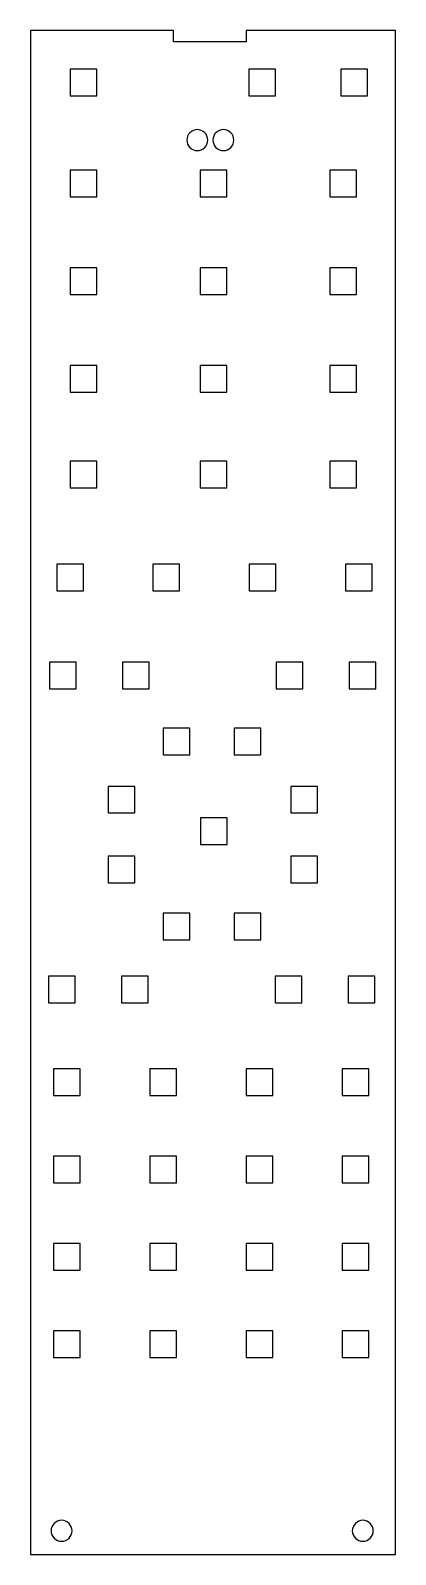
# Model space of a CAD drawing. Extents: x -1.7 to 1.8, y -7.3 to 7.3.
import ezdxf

# ---------------------------------------------------------------- set-up
doc = ezdxf.new("R2010")
doc.units = 0
doc.layers.add('LAYER_1', color=7, linetype='CONTINUOUS')

msp = doc.modelspace()

# ---------------------------------------------------------------- linework, layer by layer
at = {"layer": 'LAYER_1', "color": 250}
msp.add_lwpolyline([(-1.717, -7.257), (1.764, -7.257), (1.764, 7.287), (0.34, 7.287), (0.34, 7.18), (-0.353, 7.18), (-0.353, 7.287), (-1.717, 7.287), (-1.717, -7.257)], close=True, dxfattribs=at)
at = {"layer": 'LAYER_1', "color": 114}
for points in [[(-1.339, 6.663), (-1.085, 6.663), (-1.085, 6.917), (-1.339, 6.917), (-1.339, 6.663)], [(0.365, 6.663), (0.619, 6.663), (0.619, 6.917), (0.365, 6.917), (0.365, 6.663)], [(1.242, 6.663), (1.496, 6.663), (1.496, 6.917), (1.242, 6.917), (1.242, 6.663)], [(-0.126, 6.341), (-0.146, 6.339), (-0.164, 6.333), (-0.182, 6.324), (-0.197, 6.311), (-0.209, 6.296), (-0.219, 6.279), (-0.224, 6.26), (-0.226, 6.241), (-0.224, 6.221), (-0.219, 6.202), (-0.209, 6.185), (-0.197, 6.17), (-0.182, 6.157), (-0.164, 6.148), (-0.146, 6.143), (-0.126, 6.141), (-0.107, 6.143), (-0.088, 6.148), (-0.071, 6.157), (-0.055, 6.17), (-0.043, 6.185), (-0.034, 6.202), (-0.028, 6.221), (-0.026, 6.241), (-0.028, 6.26), (-0.034, 6.279), (-0.043, 6.296), (-0.055, 6.311), (-0.071, 6.324), (-0.088, 6.333), (-0.107, 6.339)], [(0.122, 6.341), (0.103, 6.339), (0.084, 6.333), (0.067, 6.324), (0.052, 6.311), (0.039, 6.296), (0.03, 6.279), (0.024, 6.26), (0.022, 6.241), (0.024, 6.221), (0.03, 6.202), (0.039, 6.185), (0.052, 6.17), (0.067, 6.157), (0.084, 6.148), (0.103, 6.143), (0.122, 6.141), (0.142, 6.143), (0.161, 6.148), (0.178, 6.157), (0.193, 6.17), (0.205, 6.185), (0.215, 6.202), (0.22, 6.221), (0.222, 6.241), (0.22, 6.26), (0.215, 6.279), (0.205, 6.296), (0.193, 6.311), (0.178, 6.324), (0.161, 6.333), (0.142, 6.339)], [(-1.339, 5.7), (-1.085, 5.7), (-1.085, 5.954), (-1.339, 5.954), (-1.339, 5.7)], [(-0.1, 5.7), (0.154, 5.7), (0.154, 5.954), (-0.1, 5.954), (-0.1, 5.7)], [(1.139, 5.7), (1.393, 5.7), (1.393, 5.954), (1.139, 5.954), (1.139, 5.7)], [(-1.339, 4.768), (-1.085, 4.768), (-1.085, 5.022), (-1.339, 5.022), (-1.339, 4.768)], [(-0.1, 4.768), (0.154, 4.768), (0.154, 5.022), (-0.1, 5.022), (-0.1, 4.768)], [(1.139, 4.768), (1.393, 4.768), (1.393, 5.022), (1.139, 5.022), (1.139, 4.768)], [(-1.339, 3.837), (-1.085, 3.837), (-1.085, 4.091), (-1.339, 4.091), (-1.339, 3.837)], [(-0.1, 3.837), (0.154, 3.837), (0.154, 4.091), (-0.1, 4.091), (-0.1, 3.837)], [(1.139, 3.837), (1.393, 3.837), (1.393, 4.091), (1.139, 4.091), (1.139, 3.837)], [(-1.339, 2.923), (-1.085, 2.923), (-1.085, 3.177), (-1.339, 3.177), (-1.339, 2.923)], [(-0.1, 2.923), (0.154, 2.923), (0.154, 3.177), (-0.1, 3.177), (-0.1, 2.923)], [(1.139, 2.923), (1.393, 2.923), (1.393, 3.177), (1.139, 3.177), (1.139, 2.923)], [(-1.467, 1.939), (-1.213, 1.939), (-1.213, 2.193), (-1.467, 2.193), (-1.467, 1.939)], [(-0.549, 1.939), (-0.295, 1.939), (-0.295, 2.193), (-0.549, 2.193), (-0.549, 1.939)], [(0.369, 1.939), (0.623, 1.939), (0.623, 2.193), (0.369, 2.193), (0.369, 1.939)], [(1.287, 1.939), (1.541, 1.939), (1.541, 2.193), (1.287, 2.193), (1.287, 1.939)], [(-1.536, 1.005), (-1.282, 1.005), (-1.282, 1.259), (-1.536, 1.259), (-1.536, 1.005)], [(-0.84, 1.005), (-0.586, 1.005), (-0.586, 1.259), (-0.84, 1.259), (-0.84, 1.005)], [(0.627, 1.005), (0.881, 1.005), (0.881, 1.259), (0.627, 1.259), (0.627, 1.005)], [(1.323, 1.005), (1.577, 1.005), (1.577, 1.259), (1.323, 1.259), (1.323, 1.005)], [(-0.452, 0.374), (-0.198, 0.374), (-0.198, 0.628), (-0.452, 0.628), (-0.452, 0.374)], [(0.225, 0.374), (0.479, 0.374), (0.479, 0.628), (0.225, 0.628), (0.225, 0.374)], [(-0.722, -0.18), (-0.722, 0.074), (-0.976, 0.074), (-0.976, -0.18), (-0.722, -0.18)], [(1.02, -0.18), (1.02, 0.074), (0.766, 0.074), (0.766, -0.18), (1.02, -0.18)], [(0.159, -0.482), (0.159, -0.228), (-0.095, -0.228), (-0.095, -0.482), (0.159, -0.482)], [(-0.722, -0.846), (-0.722, -0.592), (-0.976, -0.592), (-0.976, -0.846), (-0.722, -0.846)], [(1.02, -0.846), (1.02, -0.592), (0.766, -0.592), (0.766, -0.846), (1.02, -0.846)], [(-0.452, -1.39), (-0.198, -1.39), (-0.198, -1.136), (-0.452, -1.136), (-0.452, -1.39)], [(0.225, -1.39), (0.479, -1.39), (0.479, -1.136), (0.225, -1.136), (0.225, -1.39)], [(-1.546, -1.992), (-1.292, -1.992), (-1.292, -1.738), (-1.546, -1.738), (-1.546, -1.992)], [(-0.85, -1.992), (-0.596, -1.992), (-0.596, -1.738), (-0.85, -1.738), (-0.85, -1.992)], [(0.617, -1.992), (0.871, -1.992), (0.871, -1.738), (0.617, -1.738), (0.617, -1.992)], [(1.313, -1.992), (1.567, -1.992), (1.567, -1.738), (1.313, -1.738), (1.313, -1.992)], [(-1.497, -2.875), (-1.243, -2.875), (-1.243, -2.621), (-1.497, -2.621), (-1.497, -2.875)], [(-0.579, -2.875), (-0.325, -2.875), (-0.325, -2.621), (-0.579, -2.621), (-0.579, -2.875)], [(0.339, -2.875), (0.593, -2.875), (0.593, -2.621), (0.339, -2.621), (0.339, -2.875)], [(1.257, -2.875), (1.511, -2.875), (1.511, -2.621), (1.257, -2.621), (1.257, -2.875)], [(-1.497, -3.709), (-1.243, -3.709), (-1.243, -3.455), (-1.497, -3.455), (-1.497, -3.709)], [(-0.579, -3.709), (-0.325, -3.709), (-0.325, -3.455), (-0.579, -3.455), (-0.579, -3.709)], [(0.339, -3.709), (0.593, -3.709), (0.593, -3.455), (0.339, -3.455), (0.339, -3.709)], [(1.257, -3.709), (1.511, -3.709), (1.511, -3.455), (1.257, -3.455), (1.257, -3.709)], [(-1.497, -4.542), (-1.243, -4.542), (-1.243, -4.288), (-1.497, -4.288), (-1.497, -4.542)], [(-0.579, -4.542), (-0.325, -4.542), (-0.325, -4.288), (-0.579, -4.288), (-0.579, -4.542)], [(0.339, -4.542), (0.593, -4.542), (0.593, -4.288), (0.339, -4.288), (0.339, -4.542)], [(1.257, -4.542), (1.511, -4.542), (1.511, -4.288), (1.257, -4.288), (1.257, -4.542)], [(-1.497, -5.375), (-1.243, -5.375), (-1.243, -5.121), (-1.497, -5.121), (-1.497, -5.375)], [(-0.579, -5.375), (-0.325, -5.375), (-0.325, -5.121), (-0.579, -5.121), (-0.579, -5.375)], [(0.339, -5.375), (0.593, -5.375), (0.593, -5.121), (0.339, -5.121), (0.339, -5.375)], [(1.257, -5.375), (1.511, -5.375), (1.511, -5.121), (1.257, -5.121), (1.257, -5.375)], [(-1.421, -6.93), (-1.44, -6.932), (-1.459, -6.938), (-1.477, -6.947), (-1.492, -6.96), (-1.504, -6.975), (-1.513, -6.992), (-1.519, -7.011), (-1.521, -7.03), (-1.519, -7.05), (-1.513, -7.069), (-1.504, -7.086), (-1.492, -7.101), (-1.477, -7.113), (-1.459, -7.123), (-1.44, -7.128), (-1.421, -7.13), (-1.401, -7.128), (-1.383, -7.123), (-1.365, -7.113), (-1.35, -7.101), (-1.338, -7.086), (-1.329, -7.069), (-1.323, -7.05), (-1.321, -7.03), (-1.323, -7.011), (-1.329, -6.992), (-1.338, -6.975), (-1.35, -6.96), (-1.365, -6.947), (-1.383, -6.938), (-1.401, -6.932)], [(1.452, -6.93), (1.433, -6.932), (1.414, -6.938), (1.397, -6.947), (1.382, -6.96), (1.369, -6.975), (1.36, -6.992), (1.354, -7.011), (1.352, -7.03), (1.354, -7.05), (1.36, -7.069), (1.369, -7.086), (1.382, -7.101), (1.397, -7.113), (1.414, -7.123), (1.433, -7.128), (1.452, -7.13), (1.472, -7.128), (1.491, -7.123), (1.508, -7.113), (1.523, -7.101), (1.536, -7.086), (1.545, -7.069), (1.55, -7.05), (1.552, -7.03), (1.55, -7.011), (1.545, -6.992), (1.536, -6.975), (1.523, -6.96), (1.508, -6.947), (1.491, -6.938), (1.472, -6.932)]]:
    msp.add_lwpolyline(points, close=True, dxfattribs=at)

doc.saveas('drawing.dxf')
